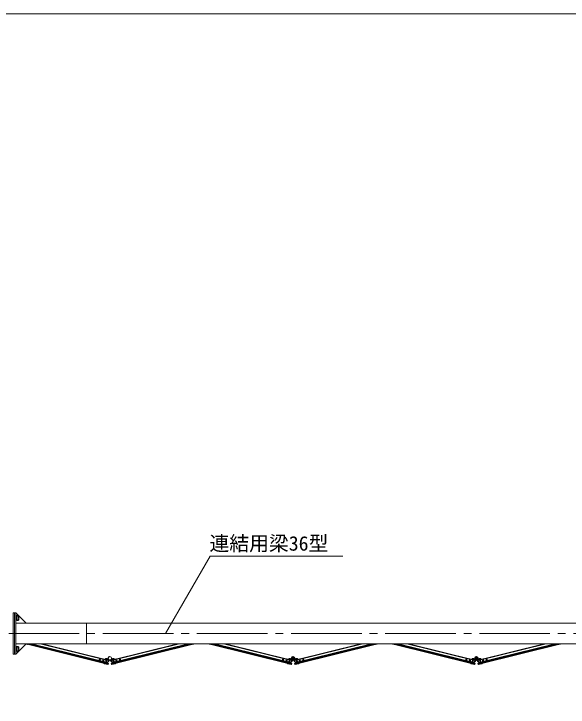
# Model space of a CAD drawing. Units: millimetres, scale not verified. Extents: x 35020 to 55145, y -14438 to 14438.
# Drawn here: x 42617 to 45302, y 11081 to 14438 of the extents above; entities that cross this region are included whole.
import ezdxf
from ezdxf.enums import TextEntityAlignment as Align

# ---------------------------------------------------------------- set-up
doc = ezdxf.new("R2010")
doc.units = ezdxf.units.MM
doc.header["$LTSCALE"] = 38
doc.linetypes.add('CHAIN2', pattern=[12, 9, -1, 1, -1])
doc.linetypes.add('DASHED1', pattern=[1.8, 1.2, -0.6])
for name, color, linetype, lineweight in [('0-6_ﾎﾞﾙﾄ類', 2, 'Continuous', 18), ('0-A_図面枠', 7, 'Continuous', 18), ('1-2_中間梁18', 7, 'Continuous', 18), ('1-3_通芯', 1, 'CHAIN2', 18), ('1-6_標準ﾊﾟﾈﾙ', 7, 'Continuous', 18), ('1-8_文字', 7, 'Continuous', 18), ('1-A_連結用梁36', 7, 'Continuous', 18)]:
    doc.layers.add(name, color=color, linetype=linetype, lineweight=lineweight)
doc.styles.add('ＭＳ ゴシック', font='')
doc.styles.get('ＭＳ ゴシック').set_extended_font_data('MS Gothic')

msp = doc.modelspace()

# ---------------------------------------------------------------- linework, layer by layer
at = {"layer": '0-6_ﾎﾞﾙﾄ類'}
for p, q in [((42638.47, 11518.55), (42631.1, 11518.55)), ((42640.1, 11523), (42638.47, 11524.62)), ((42640.1, 11502), (42640.1, 11523)), ((42631.1, 11513.3), (42628.1, 11512.5)), ((42631.1, 11512.5), (42628.1, 11511.7)), ((42638.47, 11506.45), (42631.1, 11506.45)), ((42640.1, 11502), (42638.47, 11500.38)), ((42631.1, 11363.3), (42628.1, 11362.5)), ((42631.1, 11362.5), (42628.1, 11361.7)), ((42638.47, 11368.55), (42631.1, 11368.55)), ((42638.47, 11356.45), (42631.1, 11356.45)), ((42640.1, 11373), (42638.47, 11374.62)), ((42640.1, 11352), (42638.47, 11350.38)), ((42640.1, 11352), (42640.1, 11373)), ((43966.93, 11312.17), (43964.03, 11317.18)), ((43972.68, 11322.17), (43975.57, 11317.18)), ((43975.57, 11317.18), (43972.68, 11312.17)), ((44854.93, 11312.17), (44852.02, 11317.18)), ((44860.68, 11322.17), (44863.57, 11317.18)), ((44863.57, 11317.18), (44860.68, 11312.17)), ((43972.68, 11312.17), (43966.93, 11312.17)), ((44860.68, 11312.17), (44854.93, 11312.17))]:
    msp.add_line(p, q, dxfattribs=at)
for points in [[(42628.1, 11523.5), (42628.1, 11501.5), (42625.8, 11501.5), (42625.8, 11523.5)], [(42628.1, 11523.85), (42628.1, 11501.15), (42631.1, 11501.15), (42631.1, 11523.85)], [(42628.1, 11373.5), (42628.1, 11351.5), (42625.8, 11351.5), (42625.8, 11373.5)], [(42628.1, 11373.85), (42628.1, 11351.15), (42631.1, 11351.15), (42631.1, 11373.85)]]:
    msp.add_lwpolyline(points, close=True, dxfattribs=at)
for points in [[(42638.47, 11524.62), (42631.1, 11524.62), (42631.1, 11500.38), (42638.47, 11500.38)], [(42638.47, 11374.62), (42631.1, 11374.62), (42631.1, 11350.38), (42638.47, 11350.38)], [(43964.03, 11317.18), (43966.93, 11322.17), (43972.68, 11322.17)], [(44852.02, 11317.18), (44854.93, 11322.17), (44860.68, 11322.17)]]:
    msp.add_lwpolyline(points, dxfattribs=at)
for centre, radius in [((43969.8, 11317.18), 4.9), ((43969.8, 11317.18), 3), ((43969.8, 11317.18), 2.45), ((44857.8, 11317.18), 4.9), ((44857.8, 11317.18), 3), ((44857.8, 11317.18), 2.45)]:
    msp.add_circle(centre, radius, dxfattribs=at)
for centre, radius, start, end in [((42635.45, 11521.6), 4.28, 315, 45), ((42627.97, 11512.5), 12.12, 330, 30), ((42635.45, 11503.4), 4.28, 315, 45), ((42635.45, 11371.6), 4.28, 315, 45), ((42627.97, 11362.5), 12.12, 330, 30), ((42635.45, 11353.4), 4.28, 315, 45)]:
    msp.add_arc(centre, radius, start, end, dxfattribs=at)
at = {"layer": '0-A_図面枠'}
msp.add_lwpolyline([(35019.8, 14437.5), (55144.8, 14437.5), (55144.8, 562.5), (35019.8, 562.5)], close=True, dxfattribs=at)
at = {"layer": '1-2_中間梁18'}
msp.add_lwpolyline([(42613.8, 11337.5), (42613.8, 11537.5), (42619.8, 11537.5), (42619.8, 11337.5)], close=True, dxfattribs=at)
at = {"layer": '1-3_通芯'}
msp.add_line((37119.8, 11437.5), (47120.8, 11437.5), dxfattribs=at)
at = {"layer": '1-6_標準ﾊﾟﾈﾙ'}
for p, q in [((42673.85, 11385.55), (42683.1, 11383.25)), ((42675.1, 11386.8), (42684.9, 11384.35)), ((42677.2, 11387.5), (43068.85, 11290.48)), ((42697.92, 11385.98), (42700.85, 11385.25)), ((42698, 11387.5), (42701.2, 11386.7)), ((42701.2, 11386.7), (42700.85, 11385.25)), ((42703, 11387.5), (43070.32, 11296.47)), ((42744.15, 11387.5), (43072.72, 11306.1)), ((43419.45, 11387.5), (43090.88, 11306.1)), ((43460.6, 11387.5), (43093.28, 11296.47)), ((43486.4, 11387.5), (43094.75, 11290.48)), ((43465.6, 11387.5), (43462.4, 11386.7)), ((43462.4, 11386.7), (43462.75, 11385.25)), ((43465.67, 11385.98), (43462.75, 11385.25)), ((43491.38, 11387.5), (43478.7, 11384.35)), ((43497.62, 11387.5), (43480.5, 11383.25)), ((43553.97, 11387.5), (43571.1, 11383.25)), ((43560.23, 11387.5), (43572.9, 11384.35)), ((43565.2, 11387.5), (43956.85, 11290.48)), ((43585.93, 11385.98), (43588.85, 11385.25)), ((43586, 11387.5), (43589.2, 11386.7)), ((43589.2, 11386.7), (43588.85, 11385.25)), ((43591, 11387.5), (43958.33, 11296.47)), ((43632.15, 11387.5), (43960.72, 11306.1)), ((44307.45, 11387.5), (43978.88, 11306.1)), ((44348.6, 11387.5), (43981.27, 11296.47)), ((44374.4, 11387.5), (43982.75, 11290.48)), ((44353.6, 11387.5), (44350.4, 11386.7)), ((44350.4, 11386.7), (44350.75, 11385.25)), ((44353.68, 11385.98), (44350.75, 11385.25)), ((44379.38, 11387.5), (44366.7, 11384.35)), ((44385.62, 11387.5), (44368.5, 11383.25)), ((44441.97, 11387.5), (44459.1, 11383.25)), ((44448.22, 11387.5), (44460.9, 11384.35)), ((44453.2, 11387.5), (44844.85, 11290.48)), ((44473.93, 11385.98), (44476.85, 11385.25)), ((44474, 11387.5), (44477.2, 11386.7)), ((44477.2, 11386.7), (44476.85, 11385.25)), ((44479, 11387.5), (44846.32, 11296.47)), ((44520.15, 11387.5), (44848.72, 11306.1)), ((45195.45, 11387.5), (44866.88, 11306.1)), ((45236.6, 11387.5), (44869.28, 11296.47)), ((45262.4, 11387.5), (44870.75, 11290.48)), ((45241.6, 11387.5), (45238.4, 11386.7)), ((45238.4, 11386.7), (45238.75, 11385.25)), ((45241.68, 11385.98), (45238.75, 11385.25)), ((45267.38, 11387.5), (45254.7, 11384.35)), ((45273.62, 11387.5), (45256.5, 11383.25)), ((43048.75, 11313.28), (43048.97, 11314.25)), ((43073, 11307.25), (43048.75, 11313.28)), ((43049.57, 11314.6), (43077.72, 11307.62)), ((43061.08, 11315.88), (43060.6, 11313.92)), ((43077.82, 11309.68), (43060.6, 11313.92)), ((43074.7, 11312.5), (43061.08, 11315.88)), ((43074.85, 11323.98), (43073.12, 11321.52)), ((43073.25, 11320.82), (43073.93, 11320.35)), ((43073.3, 11317.18), (43073.3, 11312.85)), ((43076.25, 11323.62), (43075.55, 11324.1)), ((43085.78, 11309.68), (43103, 11313.92)), ((43114.03, 11314.6), (43085.88, 11307.62)), ((43088.9, 11312.5), (43102.53, 11315.88)), ((43090.3, 11317.18), (43090.3, 11312.85)), ((43090.6, 11307.25), (43114.85, 11313.28)), ((43091.85, 11313.22), (43092.33, 11311.3)), ((43102.53, 11315.88), (43103, 11313.92)), ((43114.85, 11313.28), (43114.62, 11314.25)), ((43936.75, 11313.28), (43936.97, 11314.25)), ((43961, 11307.25), (43936.75, 11313.28)), ((43937.58, 11314.6), (43965.72, 11307.62)), ((43949.07, 11315.88), (43948.6, 11313.92)), ((43965.83, 11309.68), (43948.6, 11313.92)), ((43962.7, 11312.5), (43949.07, 11315.88)), ((43962.85, 11323.98), (43961.12, 11321.52)), ((43961.25, 11320.82), (43961.93, 11320.35)), ((43961.3, 11317.18), (43961.3, 11312.85)), ((43964.25, 11323.62), (43963.55, 11324.1)), ((43973.78, 11309.68), (43991, 11313.92)), ((44002.03, 11314.6), (43973.88, 11307.62)), ((43976.9, 11312.5), (43990.53, 11315.88)), ((43978.3, 11317.18), (43978.3, 11312.85)), ((43978.6, 11307.25), (44002.85, 11313.28)), ((43979.85, 11313.22), (43980.32, 11311.3)), ((43990.53, 11315.88), (43991, 11313.92)), ((44002.85, 11313.28), (44002.62, 11314.25)), ((44824.75, 11313.28), (44824.97, 11314.25)), ((44849, 11307.25), (44824.75, 11313.28)), ((44825.57, 11314.6), (44853.72, 11307.62)), ((44837.07, 11315.88), (44836.6, 11313.92)), ((44853.82, 11309.68), (44836.6, 11313.92)), ((44850.7, 11312.5), (44837.07, 11315.88)), ((44850.85, 11323.98), (44849.12, 11321.52)), ((44849.25, 11320.82), (44849.92, 11320.35)), ((44849.3, 11317.18), (44849.3, 11312.85)), ((44852.25, 11323.62), (44851.55, 11324.1)), ((44861.78, 11309.68), (44879, 11313.92)), ((44890.03, 11314.6), (44861.88, 11307.62)), ((44864.9, 11312.5), (44878.53, 11315.88)), ((44866.3, 11317.18), (44866.3, 11312.85)), ((44866.6, 11307.25), (44890.85, 11313.28)), ((44867.85, 11313.22), (44868.32, 11311.3)), ((44878.53, 11315.88), (44879, 11313.92)), ((44890.85, 11313.28), (44890.62, 11314.25)), ((43040.93, 11302.52), (43040.57, 11301.08)), ((43043.47, 11300.35), (43040.57, 11301.08)), ((43070.05, 11295.33), (43040.93, 11302.52)), ((43053.18, 11297.95), (43052.82, 11298.55)), ((43069.7, 11293.85), (43053.18, 11297.95)), ((43068.55, 11289.3), (43054.25, 11292.85)), ((43072.57, 11286.75), (43055.33, 11291.02)), ((43069.7, 11293.85), (43068.55, 11289.3)), ((43073, 11307.25), (43070.05, 11295.33)), ((43074.67, 11293.2), (43073.17, 11287.12)), ((43073.7, 11293.42), (43074.67, 11293.2)), ((43075.62, 11301.2), (43076.6, 11300.95)), ((43078.1, 11307.02), (43076.6, 11300.95)), ((43085.5, 11307.02), (43087, 11300.95)), ((43087.97, 11301.2), (43087, 11300.95)), ((43089.9, 11293.42), (43088.93, 11293.2)), ((43088.93, 11293.2), (43090.43, 11287.12)), ((43090.6, 11307.25), (43093.55, 11295.33)), ((43091.03, 11286.75), (43108.28, 11291.02)), ((43093.55, 11295.33), (43122.68, 11302.52)), ((43093.9, 11293.85), (43110.43, 11297.95)), ((43093.9, 11293.85), (43095.05, 11289.3)), ((43095.05, 11289.3), (43109.35, 11292.85)), ((43110.43, 11297.95), (43110.77, 11298.55)), ((43120.12, 11300.35), (43123.03, 11301.08)), ((43122.68, 11302.52), (43123.03, 11301.08)), ((43928.93, 11302.52), (43928.58, 11301.08)), ((43931.47, 11300.35), (43928.58, 11301.08)), ((43958.05, 11295.33), (43928.93, 11302.52)), ((43941.18, 11297.95), (43940.82, 11298.55)), ((43957.7, 11293.85), (43941.18, 11297.95)), ((43956.55, 11289.3), (43942.25, 11292.85)), ((43960.57, 11286.75), (43943.33, 11291.02)), ((43957.7, 11293.85), (43956.55, 11289.3)), ((43961, 11307.25), (43958.05, 11295.33)), ((43962.67, 11293.2), (43961.17, 11287.12)), ((43961.7, 11293.42), (43962.67, 11293.2)), ((43963.62, 11301.2), (43964.6, 11300.95)), ((43966.1, 11307.02), (43964.6, 11300.95)), ((43973.5, 11307.02), (43975, 11300.95)), ((43975.97, 11301.2), (43975, 11300.95)), ((43977.9, 11293.42), (43976.93, 11293.2)), ((43976.93, 11293.2), (43978.43, 11287.12)), ((43978.6, 11307.25), (43981.55, 11295.33)), ((43979.03, 11286.75), (43996.27, 11291.02)), ((43981.55, 11295.33), (44010.67, 11302.52)), ((43981.9, 11293.85), (43998.42, 11297.95)), ((43981.9, 11293.85), (43983.05, 11289.3)), ((43983.05, 11289.3), (43997.35, 11292.85)), ((43998.42, 11297.95), (43998.78, 11298.55)), ((44008.12, 11300.35), (44011.02, 11301.08)), ((44010.67, 11302.52), (44011.02, 11301.08)), ((44816.92, 11302.52), (44816.57, 11301.08)), ((44819.47, 11300.35), (44816.57, 11301.08)), ((44846.05, 11295.33), (44816.92, 11302.52)), ((44829.18, 11297.95), (44828.83, 11298.55)), ((44845.7, 11293.85), (44829.18, 11297.95)), ((44844.55, 11289.3), (44830.25, 11292.85)), ((44848.57, 11286.75), (44831.32, 11291.02)), ((44845.7, 11293.85), (44844.55, 11289.3)), ((44849, 11307.25), (44846.05, 11295.33)), ((44850.68, 11293.2), (44849.18, 11287.12)), ((44849.7, 11293.42), (44850.68, 11293.2)), ((44851.62, 11301.2), (44852.6, 11300.95)), ((44854.1, 11307.02), (44852.6, 11300.95)), ((44861.5, 11307.02), (44863, 11300.95)), ((44863.98, 11301.2), (44863, 11300.95)), ((44865.9, 11293.42), (44864.93, 11293.2)), ((44864.93, 11293.2), (44866.43, 11287.12)), ((44866.6, 11307.25), (44869.55, 11295.33)), ((44867.03, 11286.75), (44884.28, 11291.02)), ((44869.55, 11295.33), (44898.67, 11302.52)), ((44869.9, 11293.85), (44886.43, 11297.95)), ((44869.9, 11293.85), (44871.05, 11289.3)), ((44871.05, 11289.3), (44885.35, 11292.85)), ((44886.43, 11297.95), (44886.78, 11298.55)), ((44896.12, 11300.35), (44899.03, 11301.08)), ((44898.67, 11302.52), (44899.03, 11301.08))]:
    msp.add_line(p, q, dxfattribs=at)
at = {"layer": '1-6_標準ﾊﾟﾈﾙ', "color": 4, "linetype": 'DASHED1', "lineweight": 9}
for p, q in [((42695.32, 11387.5), (42695.22, 11387.15)), ((43468.28, 11387.5), (43468.38, 11387.15)), ((43583.33, 11387.5), (43583.22, 11387.15)), ((44356.27, 11387.5), (44356.38, 11387.15)), ((44471.32, 11387.5), (44471.22, 11387.15)), ((45244.28, 11387.5), (45244.38, 11387.15)), ((43049.62, 11313.05), (43046.65, 11301.12)), ((43113.98, 11313.05), (43116.95, 11301.12)), ((43937.62, 11313.05), (43934.65, 11301.12)), ((44001.97, 11313.05), (44004.95, 11301.12)), ((44825.62, 11313.05), (44822.65, 11301.12)), ((44889.97, 11313.05), (44892.95, 11301.12)), ((43046.65, 11301.12), (43046.43, 11300.15)), ((43050.72, 11300.1), (43050.5, 11299.12)), ((43053.7, 11312.05), (43050.72, 11300.1)), ((43063.2, 11309.68), (43060.25, 11297.75)), ((43063.57, 11311.15), (43063.2, 11309.68)), ((43067.28, 11308.67), (43064.32, 11296.73)), ((43067.65, 11310.12), (43067.28, 11308.67)), ((43095.95, 11310.12), (43096.32, 11308.67)), ((43096.32, 11308.67), (43099.28, 11296.73)), ((43100.03, 11311.15), (43100.4, 11309.68)), ((43100.4, 11309.68), (43103.35, 11297.75)), ((43109.9, 11312.05), (43112.88, 11300.1)), ((43112.88, 11300.1), (43113.1, 11299.12)), ((43116.95, 11301.12), (43117.18, 11300.15)), ((43934.65, 11301.12), (43934.42, 11300.15)), ((43938.72, 11300.1), (43938.5, 11299.12)), ((43941.7, 11312.05), (43938.72, 11300.1)), ((43951.2, 11309.68), (43948.25, 11297.75)), ((43951.57, 11311.15), (43951.2, 11309.68)), ((43955.28, 11308.67), (43952.33, 11296.73)), ((43955.65, 11310.12), (43955.28, 11308.67)), ((43983.95, 11310.12), (43984.32, 11308.67)), ((43984.32, 11308.67), (43987.27, 11296.73)), ((43988.03, 11311.15), (43988.4, 11309.68)), ((43988.4, 11309.68), (43991.35, 11297.75)), ((43997.9, 11312.05), (44000.88, 11300.1)), ((44000.88, 11300.1), (44001.1, 11299.12)), ((44004.95, 11301.12), (44005.18, 11300.15)), ((44822.65, 11301.12), (44822.43, 11300.15)), ((44826.73, 11300.1), (44826.5, 11299.12)), ((44829.7, 11312.05), (44826.73, 11300.1)), ((44839.2, 11309.68), (44836.25, 11297.75)), ((44839.58, 11311.15), (44839.2, 11309.68)), ((44843.28, 11308.67), (44840.32, 11296.73)), ((44843.65, 11310.12), (44843.28, 11308.67)), ((44871.95, 11310.12), (44872.32, 11308.67)), ((44872.32, 11308.67), (44875.28, 11296.73)), ((44876.03, 11311.15), (44876.4, 11309.68)), ((44876.4, 11309.68), (44879.35, 11297.75)), ((44885.9, 11312.05), (44888.88, 11300.1)), ((44888.88, 11300.1), (44889.1, 11299.12)), ((44892.95, 11301.12), (44893.18, 11300.15))]:
    msp.add_line(p, q, dxfattribs=at)
at = {"layer": '1-6_標準ﾊﾟﾈﾙ'}
for points in [[(42675.1, 11386.8), (43068.55, 11289.3), (43073.3, 11308.42), (42754.12, 11387.5)], [(42677.2, 11387.5), (43068.85, 11290.48), (43069.57, 11293.38), (42689.68, 11387.5)], [(42697.92, 11385.98), (42697.57, 11386.58), (42693.85, 11387.5)], [(42698, 11387.5), (43070.05, 11295.33), (43073, 11307.25), (42749.15, 11387.5)], [(43491.38, 11387.5), (43095.05, 11289.3), (43090.3, 11308.42), (43409.47, 11387.5)], [(43465.6, 11387.5), (43093.55, 11295.33), (43090.6, 11307.25), (43414.45, 11387.5)], [(43486.4, 11387.5), (43094.75, 11290.48), (43094.03, 11293.38), (43473.93, 11387.5)], [(43465.67, 11385.98), (43466.03, 11386.58), (43469.75, 11387.5)], [(43560.23, 11387.5), (43956.55, 11289.3), (43961.3, 11308.42), (43642.12, 11387.5)], [(43565.2, 11387.5), (43956.85, 11290.48), (43957.57, 11293.38), (43577.68, 11387.5)], [(43585.93, 11385.98), (43585.57, 11386.58), (43581.85, 11387.5)], [(43586, 11387.5), (43958.05, 11295.33), (43961, 11307.25), (43637.15, 11387.5)], [(44379.38, 11387.5), (43983.05, 11289.3), (43978.3, 11308.42), (44297.47, 11387.5)], [(44353.6, 11387.5), (43981.55, 11295.33), (43978.6, 11307.25), (44302.45, 11387.5)], [(44374.4, 11387.5), (43982.75, 11290.48), (43982.03, 11293.38), (44361.93, 11387.5)], [(44353.68, 11385.98), (44354.03, 11386.58), (44357.75, 11387.5)], [(44448.22, 11387.5), (44844.55, 11289.3), (44849.3, 11308.42), (44530.12, 11387.5)], [(44453.2, 11387.5), (44844.85, 11290.48), (44845.57, 11293.38), (44465.67, 11387.5)], [(44473.93, 11385.98), (44473.57, 11386.58), (44469.85, 11387.5)], [(44474, 11387.5), (44846.05, 11295.33), (44849, 11307.25), (44525.15, 11387.5)], [(45267.38, 11387.5), (44871.05, 11289.3), (44866.3, 11308.42), (45185.47, 11387.5)], [(45241.6, 11387.5), (44869.55, 11295.33), (44866.6, 11307.25), (45190.45, 11387.5)], [(45262.4, 11387.5), (44870.75, 11290.48), (44870.03, 11293.38), (45249.92, 11387.5)], [(45241.68, 11385.98), (45242.03, 11386.58), (45245.75, 11387.5)], [(43043.47, 11300.35), (43044.07, 11300.73), (43052.82, 11298.55)], [(43073.7, 11293.42), (43072.45, 11288.35), (43069.53, 11289.05), (43073.97, 11307.02), (43076.9, 11306.3), (43075.62, 11301.2)], [(43089.9, 11293.42), (43091.15, 11288.35), (43094.07, 11289.05), (43089.62, 11307.02), (43086.7, 11306.3), (43087.97, 11301.2)], [(43120.12, 11300.35), (43119.53, 11300.73), (43110.77, 11298.55)], [(43931.47, 11300.35), (43932.07, 11300.73), (43940.82, 11298.55)], [(43961.7, 11293.42), (43960.45, 11288.35), (43957.52, 11289.05), (43961.98, 11307.02), (43964.9, 11306.3), (43963.62, 11301.2)], [(43977.9, 11293.42), (43979.15, 11288.35), (43982.08, 11289.05), (43977.62, 11307.02), (43974.7, 11306.3), (43975.97, 11301.2)], [(44008.12, 11300.35), (44007.53, 11300.73), (43998.78, 11298.55)], [(44819.47, 11300.35), (44820.08, 11300.73), (44828.83, 11298.55)], [(44849.7, 11293.42), (44848.45, 11288.35), (44845.53, 11289.05), (44849.97, 11307.02), (44852.9, 11306.3), (44851.62, 11301.2)], [(44865.9, 11293.42), (44867.15, 11288.35), (44870.07, 11289.05), (44865.62, 11307.02), (44862.7, 11306.3), (44863.98, 11301.2)], [(44896.12, 11300.35), (44895.53, 11300.73), (44886.78, 11298.55)]]:
    msp.add_lwpolyline(points, dxfattribs=at)
for points in [[(43076.12, 11310.1), (43060.6, 11313.92), (43060.12, 11312), (43075.65, 11308.15)], [(43087.47, 11310.1), (43103, 11313.92), (43103.48, 11312), (43087.95, 11308.15)], [(43964.12, 11310.1), (43948.6, 11313.92), (43948.12, 11312), (43963.65, 11308.15)], [(43975.48, 11310.1), (43991, 11313.92), (43991.47, 11312), (43975.95, 11308.15)], [(44852.12, 11310.1), (44836.6, 11313.92), (44836.12, 11312), (44851.65, 11308.15)], [(44863.47, 11310.1), (44879, 11313.92), (44879.47, 11312), (44863.95, 11308.15)]]:
    msp.add_lwpolyline(points, close=True, dxfattribs=at)
for centre, radius in [((43032.7, 11310.9), 3), ((43081.8, 11317.18), 8.5), ((43081.8, 11317.18), 8), ((43130.9, 11310.9), 3), ((43920.7, 11310.9), 3), ((43969.8, 11317.18), 8.5), ((43969.8, 11317.18), 8), ((44018.9, 11310.9), 3), ((44808.7, 11310.9), 3), ((44857.8, 11317.18), 8.5), ((44857.8, 11317.18), 8), ((44906.9, 11310.9), 3)]:
    msp.add_circle(centre, radius, dxfattribs=at)
for centre, radius, start, end in [((42683.45, 11384.73), 1.5, 256.084, 346.084), ((42695, 11394.95), 8.5, 241.075, 284.157), ((43468.6, 11394.95), 8.5, 255.843, 298.925), ((43480.15, 11384.73), 1.5, 193.916, 283.916), ((43571.45, 11384.73), 1.5, 256.084, 346.084), ((43583, 11394.95), 8.5, 241.075, 284.157), ((44356.6, 11394.95), 8.5, 255.843, 298.925), ((44368.15, 11384.73), 1.5, 193.916, 283.916), ((44459.45, 11384.73), 1.5, 256.084, 346.084), ((44471, 11394.95), 8.5, 241.075, 284.157), ((45244.6, 11394.95), 8.5, 255.843, 298.925), ((45256.15, 11384.73), 1.5, 193.916, 283.916), ((43049.47, 11314.12), 0.5, 76.084, 166.084), ((43064.75, 11307.25), 8.5, 48.012, 104.157), ((43073.52, 11321.25), 0.5, 145, 235), ((43075.25, 11323.7), 0.5, 55, 145), ((43098.85, 11307.25), 8.5, 75.843, 131.988), ((43114.12, 11314.12), 0.5, 13.916, 103.916), ((43937.47, 11314.12), 0.5, 76.084, 166.084), ((43952.75, 11307.25), 8.5, 48.012, 104.157), ((43961.53, 11321.25), 0.5, 145, 235), ((43963.25, 11323.7), 0.5, 55, 145), ((43986.85, 11307.25), 8.5, 75.843, 131.988), ((44002.12, 11314.12), 0.5, 13.916, 103.916), ((44825.47, 11314.12), 0.5, 76.084, 166.084), ((44840.75, 11307.25), 8.5, 48.012, 104.157), ((44849.53, 11321.25), 0.5, 145, 235), ((44851.25, 11323.7), 0.5, 55, 145), ((44874.85, 11307.25), 8.5, 75.843, 131.988), ((44890.12, 11314.12), 0.5, 13.916, 103.916), ((43050.25, 11306.92), 8.5, 228.012, 284.157), ((43055.7, 11292.48), 1.5, 166.084, 256.084), ((43072.67, 11287.25), 0.5, 256.084, 346.084), ((43077.62, 11307.15), 0.5, 346.084, 76.084), ((43085.97, 11307.15), 0.5, 103.916, 193.916), ((43090.92, 11287.25), 0.5, 193.916, 283.916), ((43107.9, 11292.48), 1.5, 283.916, 13.916), ((43113.35, 11306.92), 8.5, 255.843, 311.988), ((43938.25, 11306.92), 8.5, 228.012, 284.157), ((43943.7, 11292.48), 1.5, 166.084, 256.084), ((43960.68, 11287.25), 0.5, 256.084, 346.084), ((43965.62, 11307.15), 0.5, 346.084, 76.084), ((43973.98, 11307.15), 0.5, 103.916, 193.916), ((43978.92, 11287.25), 0.5, 193.916, 283.916), ((43995.9, 11292.48), 1.5, 283.916, 13.916), ((44001.35, 11306.92), 8.5, 255.843, 311.988), ((44826.25, 11306.92), 8.5, 228.012, 284.157), ((44831.7, 11292.48), 1.5, 166.084, 256.084), ((44848.68, 11287.25), 0.5, 256.084, 346.084), ((44853.62, 11307.15), 0.5, 346.084, 76.084), ((44861.97, 11307.15), 0.5, 103.916, 193.916), ((44866.93, 11287.25), 0.5, 193.916, 283.916), ((44883.9, 11292.48), 1.5, 283.916, 13.916), ((44889.35, 11306.92), 8.5, 255.843, 311.988)]:
    msp.add_arc(centre, radius, start, end, dxfattribs=at)
at = {"layer": '1-8_文字'}
for p, q in [((43351.68, 11437.5), (43567.8, 11811.83)), ((43567.8, 11811.83), (43568.15, 11811.83)), ((43568.15, 11811.83), (44210.93, 11811.83))]:
    msp.add_line(p, q, dxfattribs=at)
at = {"layer": '1-A_連結用梁36'}
msp.add_line((42968.75, 11387.5), (42968.75, 11487.5), dxfattribs=at)
for points in [[(42625.8, 11337.5), (42625.8, 11537.5), (42619.8, 11537.5), (42619.8, 11337.5)], [(42625.8, 11487.5), (42675.8, 11487.5), (42625.8, 11537.5)], [(42625.8, 11387.5), (46319.8, 11387.5), (46319.8, 11487.5), (42625.8, 11487.5)], [(42625.8, 11387.5), (42675.8, 11387.5), (42625.8, 11337.5)]]:
    msp.add_lwpolyline(points, close=True, dxfattribs=at)

# ---------------------------------------------------------------- texts
at = {"layer": '1-8_文字', "style": 'ＭＳ ゴシック'}
msp.add_text('連結用梁36型', height=70.38, dxfattribs=at).set_placement((43564.47, 11817.23), align=Align.BOTTOM_LEFT)

doc.saveas('drawing.dxf')
